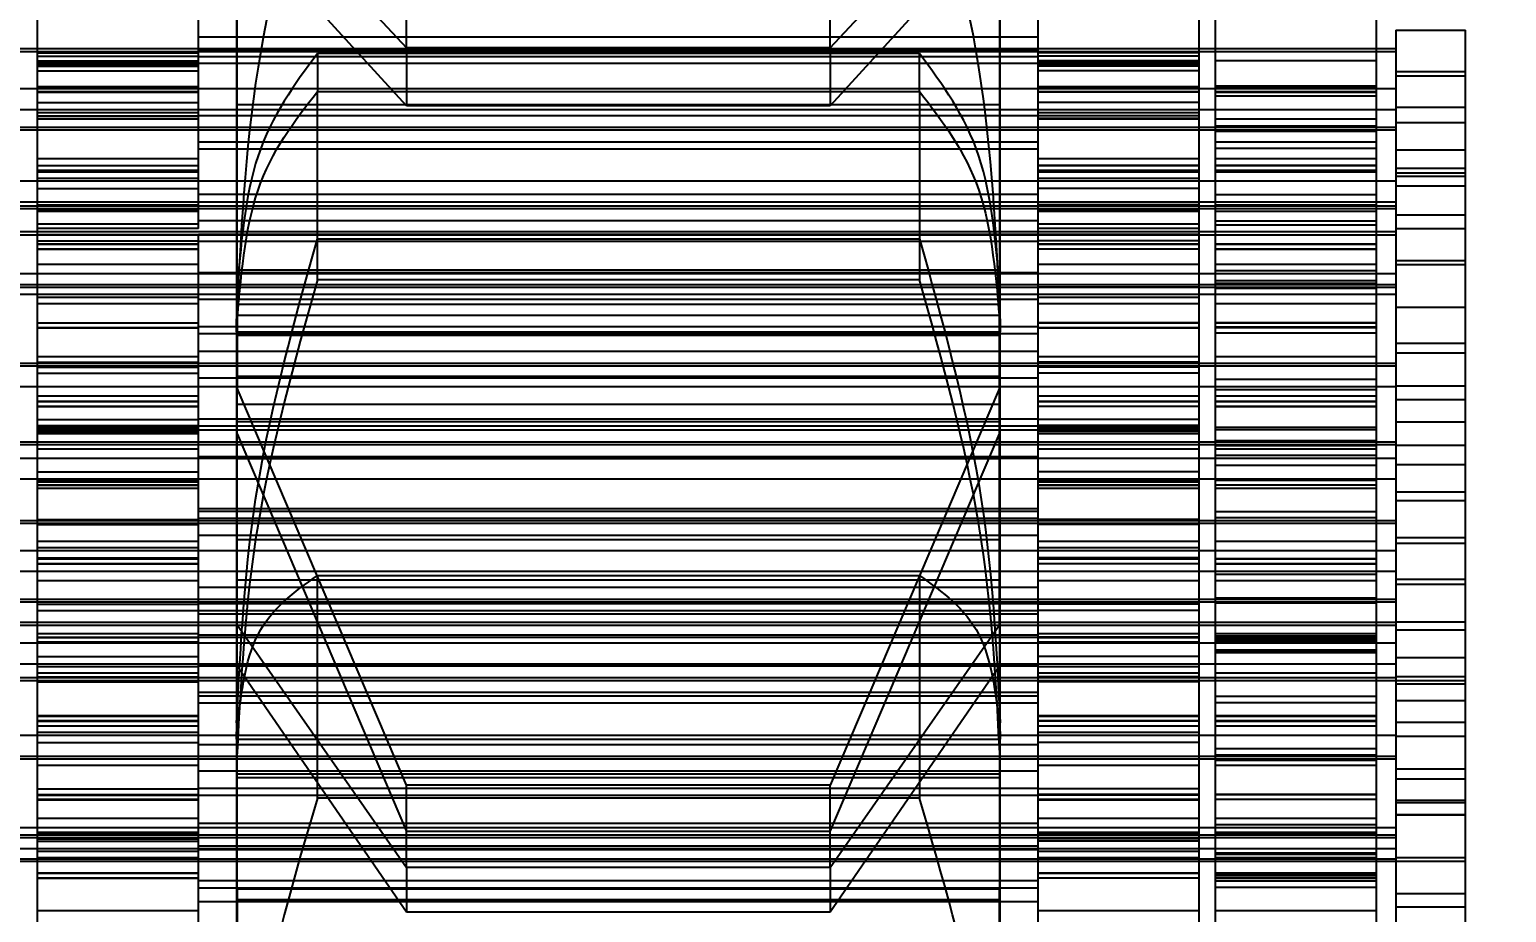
# Model space of a CAD drawing. Header units: metres. Extents: x 0 to 63075, y 0 to 44550.
# Drawn here: x 39115.19 to 39129.14, y 16368.1 to 16376.44 of the extents above; entities that cross this region are included whole.
import ezdxf

# ---------------------------------------------------------------- set-up
doc = ezdxf.new("R2010")
doc.units = ezdxf.units.M
doc.header["$LTSCALE"] = 75
doc.linetypes.add('HIDDEN2', pattern=[4.7625, 3.175, -1.5875])
doc.layers.add('SDM', color=7, linetype='Continuous')
doc.layers.add('ST1', color=7, linetype='HIDDEN2')
doc.styles.add('ROMANS', font='ROMANS.SHX')
doc.dimstyles.new('75___1-75', dxfattribs={"dimscale": 75, "dimtxt": 2.5, "dimasz": 2, "dimexe": 1.5, "dimexo": 1, "dimgap": 0.5, "dimtad": 1, "dimdec": 0, "dimzin": 12, "dimtxsty": 'ROMANS', "dimcen": 0, "dimclrd": 256, "dimclre": 256, "dimclrt": 3, "dimazin": 3, "dimtfac": 1, "dimtdec": 0, "dimtmove": 0, "dimatfit": 0, "dimfxl": 1, "dimlwd": -1, "dimlwe": -1, "dimarcsym": 0})

# ---------------------------------------------------------------- blocks, each defined once
blk = doc.blocks.new('*D36')
at = {"layer": 'Defpoints', "color": 0, "transparency": 16777216}
for p in [(35489.466, 16728.439), (39220.756, 16728.439), (39078.518, 16285.374)]:
    blk.add_point(p, dxfattribs=at)
at = {"layer": 'SDM', "transparency": 16777216}
for p, q in [((35489.466, 16878.439), (35489.466, 17585.582)), ((39145.756, 16728.439), (35376.966, 16728.439)), ((35489.466, 16285.374), (35489.466, 16728.439)), ((39003.518, 16285.374), (35376.966, 16285.374)), ((35489.466, 16135.374), (35489.466, 15985.374))]:
    blk.add_line(p, q, dxfattribs=at)
for points in [[(35464.466, 16878.439), (35514.466, 16878.439), (35489.466, 16728.439)], [(35464.466, 16135.374), (35514.466, 16135.374), (35489.466, 16285.374)]]:
    blk.add_solid(points, dxfattribs=at)
at = {"layer": 'SDM', "color": 3, "transparency": 16777216, "insert": (35358.216, 17307.01), "char_height": 187.5, "attachment_point": 5, "rotation": 90, "style": 'ROMANS'}
blk.add_mtext('443', dxfattribs=at)
blk = doc.blocks.new('A$C542b401d')
at = {"layer": 'ST1'}
for p, q in [((295.843, 1434.456), (295.843, 1443.959)), ((297.363, 1434.456), (297.363, 1443.959)), ((297.515, 1434.427), (297.515, 1439.397)), ((299.035, 1434.427), (299.035, 1439.397)), ((306.965, 1434.427), (306.965, 1439.397)), ((308.485, 1434.427), (308.485, 1439.397)), ((301, 1436.132), (299.4, 1437.843)), ((299.4, 1437.843), (299.4, 1434.033)), ((306.6, 1437.843), (305, 1436.132)), ((306.6, 1434.033), (306.6, 1437.843)), ((299.4, 1437.334), (301, 1435.585)), ((305, 1435.585), (306.6, 1437.334)), ((301, 1436.132), (301, 1437.125)), ((305, 1436.132), (305, 1437.125)), ((299.395, 1433.528), (299.395, 1436.447)), ((306.605, 1436.447), (306.605, 1433.495)), ((295, 1435.428), (295, 1436.3)), ((295.658, 1436.3), (295, 1436.3)), ((295.658, 1436.3), (295.658, 1435.428)), ((299.035, 1436.233), (306.965, 1436.233)), ((295.658, 1436.121), (310.157, 1436.121)), ((310.157, 1436.098), (295.658, 1436.098)), ((295.843, 1436.121), (297.363, 1436.121)), ((297.363, 1436.098), (295.843, 1436.098)), ((297.515, 1436.121), (299.035, 1436.121)), ((299.035, 1436.098), (297.515, 1436.098)), ((297.515, 1436.086), (299.035, 1436.086)), ((297.515, 1436.052), (299.035, 1436.052)), ((299.035, 1436.121), (306.965, 1436.121)), ((306.965, 1436.117), (299.035, 1436.117)), ((306.965, 1436.098), (299.035, 1436.098)), ((300.157, 1436.077), (305.843, 1436.077)), ((300.157, 1435.72), (300.157, 1436.077)), ((301, 1436.132), (305, 1436.132)), ((301, 1436.132), (301, 1435.585)), ((305, 1436.132), (305, 1435.585)), ((305.843, 1436.077), (305.843, 1435.72)), ((306.965, 1436.121), (308.485, 1436.121)), ((308.485, 1436.098), (306.965, 1436.098)), ((308.485, 1436.086), (306.965, 1436.086)), ((308.485, 1436.052), (306.965, 1436.052)), ((295.843, 1436.008), (297.363, 1436.008)), ((297.515, 1436.008), (299.035, 1436.008)), ((297.515, 1435.991), (299.035, 1435.991)), ((297.515, 1435.977), (299.035, 1435.977)), ((297.515, 1435.957), (299.035, 1435.957)), ((297.515, 1435.914), (299.035, 1435.914)), ((299.035, 1436.046), (306.965, 1436.046)), ((306.965, 1435.986), (299.035, 1435.986)), ((308.485, 1436.008), (306.965, 1436.008)), ((308.485, 1435.991), (306.965, 1435.991)), ((308.485, 1435.977), (306.965, 1435.977)), ((308.485, 1435.957), (306.965, 1435.957)), ((308.485, 1435.914), (306.965, 1435.914)), ((295.658, 1435.909), (295, 1435.909)), ((295, 1435.864), (295.658, 1435.864)), ((310.157, 1435.747), (295.658, 1435.747)), ((295.843, 1435.771), (297.363, 1435.771)), ((295.843, 1435.762), (297.363, 1435.762)), ((297.363, 1435.747), (295.843, 1435.747)), ((297.363, 1435.718), (295.843, 1435.718)), ((295.843, 1435.711), (297.363, 1435.711)), ((295.843, 1435.676), (297.363, 1435.676)), ((299.035, 1435.766), (297.515, 1435.766)), ((299.035, 1435.747), (297.515, 1435.747)), ((299.035, 1435.718), (297.515, 1435.718)), ((297.515, 1435.714), (299.035, 1435.714)), ((306.965, 1435.747), (299.035, 1435.747)), ((300.157, 1435.72), (300.157, 1433.942)), ((305.843, 1435.72), (300.157, 1435.72)), ((305.843, 1433.942), (305.843, 1435.72)), ((308.485, 1435.766), (306.965, 1435.766)), ((308.485, 1435.747), (306.965, 1435.747)), ((308.485, 1435.718), (306.965, 1435.718)), ((308.485, 1435.714), (306.965, 1435.714)), ((295, 1435.567), (295.658, 1435.567)), ((295.658, 1435.545), (310.157, 1435.545)), ((295.843, 1435.545), (297.363, 1435.545)), ((297.515, 1435.616), (299.035, 1435.616)), ((297.515, 1435.545), (299.035, 1435.545)), ((299.035, 1435.521), (297.515, 1435.521)), ((299.035, 1435.545), (306.965, 1435.545)), ((299.395, 1435.592), (306.605, 1435.592)), ((301, 1435.585), (305, 1435.585)), ((308.485, 1435.616), (306.965, 1435.616)), ((306.965, 1435.545), (308.485, 1435.545)), ((308.485, 1435.521), (306.965, 1435.521)), ((295, 1434.919), (295, 1435.428)), ((295.658, 1435.428), (295, 1435.428)), ((295.658, 1435.428), (295.658, 1434.919)), ((295.658, 1435.378), (310.157, 1435.378)), ((310.157, 1435.356), (295.658, 1435.356)), ((297.363, 1435.461), (295.843, 1435.461)), ((295.843, 1435.391), (297.363, 1435.391)), ((295.843, 1435.378), (297.363, 1435.378)), ((297.363, 1435.356), (295.843, 1435.356)), ((297.515, 1435.49), (299.035, 1435.49)), ((297.515, 1435.464), (299.035, 1435.464)), ((299.035, 1435.461), (297.515, 1435.461)), ((297.515, 1435.378), (299.035, 1435.378)), ((299.035, 1435.356), (297.515, 1435.356)), ((299.035, 1435.491), (306.965, 1435.491)), ((299.035, 1435.378), (306.965, 1435.378)), ((306.965, 1435.356), (299.035, 1435.356)), ((308.485, 1435.49), (306.965, 1435.49)), ((308.485, 1435.464), (306.965, 1435.464)), ((308.485, 1435.461), (306.965, 1435.461)), ((306.965, 1435.378), (308.485, 1435.378)), ((308.485, 1435.356), (306.965, 1435.356)), ((295.843, 1435.343), (297.363, 1435.343)), ((295.843, 1435.24), (297.363, 1435.24)), ((306.965, 1435.245), (299.035, 1435.245)), ((306.965, 1435.243), (299.035, 1435.243)), ((295.658, 1435.167), (295, 1435.167)), ((295.843, 1435.18), (297.363, 1435.18)), ((295.843, 1435.085), (297.363, 1435.085)), ((297.515, 1435.085), (299.035, 1435.085)), ((299.035, 1435.174), (306.965, 1435.174)), ((306.965, 1435.085), (308.485, 1435.085)), ((295, 1434.992), (295.658, 1434.992)), ((295.658, 1434.95), (295, 1434.95)), ((297.363, 1435.023), (295.843, 1435.023)), ((295.843, 1435.016), (297.363, 1435.016)), ((297.363, 1434.976), (295.843, 1434.976)), ((295.843, 1434.972), (297.363, 1434.972)), ((295.843, 1434.959), (297.363, 1434.959)), ((297.515, 1435.02), (299.035, 1435.02)), ((297.515, 1435.016), (299.035, 1435.016)), ((299.035, 1434.976), (297.515, 1434.976)), ((297.515, 1434.968), (299.035, 1434.968)), ((297.515, 1434.959), (299.035, 1434.959)), ((308.485, 1435.02), (306.965, 1435.02)), ((306.965, 1435.016), (308.485, 1435.016)), ((308.485, 1434.976), (306.965, 1434.976)), ((306.965, 1434.968), (308.485, 1434.968)), ((306.965, 1434.959), (308.485, 1434.959)), ((295, 1433.999), (295, 1434.919)), ((295.658, 1434.919), (295, 1434.919)), ((295, 1434.825), (295.658, 1434.825)), ((295.658, 1434.919), (295.658, 1433.999)), ((310.157, 1434.875), (295.658, 1434.875)), ((297.363, 1434.875), (295.843, 1434.875)), ((297.515, 1434.899), (299.035, 1434.899)), ((299.035, 1434.875), (297.515, 1434.875)), ((297.515, 1434.804), (299.035, 1434.804)), ((306.965, 1434.875), (299.035, 1434.875)), ((306.965, 1434.899), (308.485, 1434.899)), ((308.485, 1434.875), (306.965, 1434.875)), ((308.485, 1434.804), (306.965, 1434.804)), ((295.658, 1434.673), (310.157, 1434.673)), ((295.843, 1434.744), (297.363, 1434.744)), ((295.843, 1434.673), (297.363, 1434.673)), ((297.515, 1434.673), (299.035, 1434.673)), ((299.035, 1434.748), (306.965, 1434.748)), ((299.035, 1434.673), (306.965, 1434.673)), ((306.965, 1434.673), (308.485, 1434.673)), ((295.658, 1434.556), (295, 1434.556)), ((295.658, 1434.636), (310.157, 1434.636)), ((310.157, 1434.613), (295.658, 1434.613)), ((297.363, 1434.649), (295.843, 1434.649)), ((295.843, 1434.636), (297.363, 1434.636)), ((297.363, 1434.613), (295.843, 1434.613)), ((297.363, 1434.589), (295.843, 1434.589)), ((297.515, 1434.648), (299.035, 1434.648)), ((297.515, 1434.636), (299.035, 1434.636)), ((299.035, 1434.613), (297.515, 1434.613)), ((297.515, 1434.601), (299.035, 1434.601)), ((299.035, 1434.589), (297.515, 1434.589)), ((299.035, 1434.636), (306.965, 1434.636)), ((306.965, 1434.613), (299.035, 1434.613)), ((308.485, 1434.648), (306.965, 1434.648)), ((306.965, 1434.636), (308.485, 1434.636)), ((308.485, 1434.613), (306.965, 1434.613)), ((308.485, 1434.601), (306.965, 1434.601)), ((308.485, 1434.589), (306.965, 1434.589)), ((295.658, 1434.424), (295, 1434.424)), ((310.157, 1434.396), (295.658, 1434.396)), ((295.843, 1434.494), (297.363, 1434.494)), ((295.843, 1434.456), (297.363, 1434.456)), ((295.843, 1430.542), (295.843, 1434.456)), ((297.363, 1434.396), (295.843, 1434.396)), ((297.363, 1430.542), (297.363, 1434.456)), ((297.515, 1426.601), (297.515, 1434.466)), ((297.515, 1434.466), (299.035, 1434.466)), ((297.515, 1434.427), (299.035, 1434.427)), ((299.035, 1434.396), (297.515, 1434.396)), ((306.965, 1434.501), (299.035, 1434.501)), ((299.035, 1426.601), (299.035, 1434.466)), ((306.965, 1434.396), (299.035, 1434.396)), ((306.965, 1434.466), (308.485, 1434.466)), ((306.965, 1434.427), (308.485, 1434.427)), ((308.485, 1434.396), (306.965, 1434.396)), ((308.485, 1426.601), (308.485, 1434.427)), ((310.157, 1434.366), (295.658, 1434.366)), ((297.363, 1434.366), (295.843, 1434.366)), ((295.843, 1434.277), (297.363, 1434.277)), ((295.843, 1434.273), (297.363, 1434.273)), ((297.515, 1434.368), (299.035, 1434.368)), ((299.035, 1434.366), (297.515, 1434.366)), ((297.515, 1434.308), (299.035, 1434.308)), ((299.035, 1434.281), (297.515, 1434.281)), ((297.515, 1434.273), (299.035, 1434.273)), ((306.965, 1434.373), (299.035, 1434.373)), ((306.965, 1434.366), (299.035, 1434.366)), ((299.035, 1434.302), (306.965, 1434.302)), ((305.843, 1434.329), (300.157, 1434.329)), ((308.485, 1434.368), (306.965, 1434.368)), ((306.965, 1426.601), (306.965, 1434.366)), ((308.485, 1434.366), (306.965, 1434.366)), ((308.485, 1434.308), (306.965, 1434.308)), ((308.485, 1434.281), (306.965, 1434.281)), ((306.965, 1434.273), (308.485, 1434.273)), ((295, 1434.12), (295.658, 1434.12)), ((297.363, 1434.233), (295.843, 1434.233)), ((295.843, 1434.226), (297.363, 1434.226)), ((299.035, 1434.233), (297.515, 1434.233)), ((297.515, 1434.229), (299.035, 1434.229)), ((308.485, 1434.233), (306.965, 1434.233)), ((308.485, 1434.229), (306.965, 1434.229)), ((295, 1434.082), (295.658, 1434.082)), ((295, 1430.122), (295, 1433.999)), ((310.157, 1434.002), (295.658, 1434.002)), ((295.658, 1433.999), (295.658, 1430.122)), ((295.843, 1434.086), (297.363, 1434.086)), ((295.843, 1434.027), (297.363, 1434.027)), ((297.363, 1434.002), (295.843, 1434.002)), ((297.515, 1434.086), (299.035, 1434.086)), ((299.035, 1434.002), (297.515, 1434.002)), ((299.035, 1434.006), (306.965, 1434.006)), ((306.965, 1434.002), (299.035, 1434.002)), ((299.4, 1434.033), (306.6, 1434.033)), ((299.4, 1432.919), (299.4, 1434.033)), ((306.6, 1434.033), (306.6, 1432.919)), ((306.965, 1434.086), (308.485, 1434.086)), ((308.485, 1434.002), (306.965, 1434.002)), ((295.658, 1433.893), (310.157, 1433.893)), ((310.157, 1433.871), (295.658, 1433.871)), ((295.843, 1433.932), (297.363, 1433.932)), ((295.843, 1433.906), (297.363, 1433.906)), ((295.843, 1433.893), (297.363, 1433.893)), ((297.363, 1433.871), (295.843, 1433.871)), ((295.843, 1433.858), (297.363, 1433.858)), ((297.515, 1433.893), (299.035, 1433.893)), ((297.515, 1433.872), (299.035, 1433.872)), ((299.035, 1433.871), (297.515, 1433.871)), ((299.035, 1433.893), (306.965, 1433.893)), ((306.965, 1433.871), (299.035, 1433.871)), ((300.157, 1433.942), (305.843, 1433.942)), ((306.965, 1433.893), (308.485, 1433.893)), ((308.485, 1433.872), (306.965, 1433.872)), ((308.485, 1433.871), (306.965, 1433.871)), ((295.658, 1433.684), (295, 1433.684)), ((295.658, 1433.682), (295, 1433.682)), ((295.658, 1433.801), (310.157, 1433.801)), ((295.843, 1433.801), (297.363, 1433.801)), ((297.363, 1433.717), (295.843, 1433.717)), ((297.515, 1433.801), (299.035, 1433.801)), ((299.035, 1433.777), (297.515, 1433.777)), ((299.035, 1433.717), (297.515, 1433.717)), ((299.035, 1433.801), (306.965, 1433.801)), ((306.965, 1433.758), (299.035, 1433.758)), ((306.605, 1433.711), (299.395, 1433.711)), ((306.965, 1433.801), (308.485, 1433.801)), ((308.485, 1433.777), (306.965, 1433.777)), ((308.485, 1433.717), (306.965, 1433.717)), ((299.395, 1433.449), (299.395, 1433.572)), ((299.395, 1433.572), (299.395, 1433.449)), ((299.4, 1433.604), (306.6, 1433.604)), ((306.605, 1433.572), (306.605, 1433.449)), ((306.605, 1433.449), (306.605, 1433.572)), ((297.363, 1433.538), (295.843, 1433.538)), ((295.843, 1433.531), (297.363, 1433.531)), ((295.843, 1433.495), (297.363, 1433.495)), ((297.363, 1433.491), (295.843, 1433.491)), ((295.843, 1433.487), (297.363, 1433.487)), ((295.843, 1433.436), (297.363, 1433.436)), ((297.515, 1433.535), (299.035, 1433.535)), ((297.515, 1433.531), (299.035, 1433.531)), ((299.035, 1433.491), (297.515, 1433.491)), ((297.515, 1433.483), (299.035, 1433.483)), ((306.965, 1433.501), (299.035, 1433.501)), ((299.035, 1433.43), (306.965, 1433.43)), ((299.395, 1429.391), (299.395, 1433.495)), ((306.605, 1433.449), (299.395, 1433.449)), ((306.605, 1433.417), (299.395, 1433.417)), ((306.605, 1433.495), (306.605, 1429.391)), ((308.485, 1433.535), (306.965, 1433.535)), ((306.965, 1433.531), (308.485, 1433.531)), ((308.485, 1433.491), (306.965, 1433.491)), ((306.965, 1433.483), (308.485, 1433.483)), ((295, 1433.34), (295.658, 1433.34)), ((299.035, 1433.263), (306.965, 1433.263)), ((295, 1433.247), (295.658, 1433.247)), ((295.658, 1433.151), (310.157, 1433.151)), ((310.157, 1433.13), (295.658, 1433.13)), ((310.157, 1433.128), (295.658, 1433.128)), ((295.843, 1433.214), (297.363, 1433.214)), ((295.843, 1433.151), (297.363, 1433.151)), ((297.363, 1433.13), (295.843, 1433.13)), ((297.363, 1433.128), (295.843, 1433.128)), ((297.515, 1433.214), (299.035, 1433.214)), ((297.515, 1433.163), (299.035, 1433.163)), ((297.515, 1433.155), (299.035, 1433.155)), ((297.515, 1433.151), (299.035, 1433.151)), ((299.035, 1433.13), (297.515, 1433.13)), ((299.035, 1433.128), (297.515, 1433.128)), ((299.035, 1433.151), (306.965, 1433.151)), ((306.965, 1433.13), (299.035, 1433.13)), ((306.965, 1433.128), (299.035, 1433.128)), ((306.965, 1433.214), (308.485, 1433.214)), ((308.485, 1433.163), (306.965, 1433.163)), ((306.965, 1433.155), (308.485, 1433.155)), ((306.965, 1433.151), (308.485, 1433.151)), ((308.485, 1433.13), (306.965, 1433.13)), ((308.485, 1433.128), (306.965, 1433.128)), ((295.843, 1433), (297.363, 1433)), ((297.515, 1433.116), (299.035, 1433.116)), ((297.515, 1433.059), (299.035, 1433.059)), ((306.965, 1433.016), (299.035, 1433.016)), ((299.395, 1433.027), (306.605, 1433.027)), ((308.485, 1433.116), (306.965, 1433.116)), ((308.485, 1433.059), (306.965, 1433.059)), ((295.658, 1432.939), (295, 1432.939)), ((295.658, 1432.929), (310.157, 1432.929)), ((295.843, 1432.929), (297.363, 1432.929)), ((297.363, 1432.904), (295.843, 1432.904)), ((297.363, 1432.845), (295.843, 1432.845)), ((297.515, 1432.929), (299.035, 1432.929)), ((299.035, 1432.845), (297.515, 1432.845)), ((299.035, 1432.929), (306.965, 1432.929)), ((299.4, 1432.919), (301, 1429.169)), ((299.4, 1430.682), (299.4, 1432.919)), ((305, 1429.169), (306.6, 1432.919)), ((306.6, 1430.682), (306.6, 1432.919)), ((306.965, 1432.929), (308.485, 1432.929)), ((308.485, 1432.845), (306.965, 1432.845)), ((295.658, 1432.812), (295, 1432.812)), ((295.843, 1432.792), (297.363, 1432.792)), ((295.843, 1432.788), (297.363, 1432.788)), ((297.363, 1432.748), (295.843, 1432.748)), ((295.843, 1432.741), (297.363, 1432.741)), ((299.035, 1432.796), (297.515, 1432.796)), ((297.515, 1432.788), (299.035, 1432.788)), ((299.035, 1432.748), (297.515, 1432.748)), ((297.515, 1432.744), (299.035, 1432.744)), ((299.395, 1432.762), (306.605, 1432.762)), ((308.485, 1432.796), (306.965, 1432.796)), ((306.965, 1432.788), (308.485, 1432.788)), ((308.485, 1432.748), (306.965, 1432.748)), ((308.485, 1432.744), (306.965, 1432.744)), ((295, 1432.597), (295.658, 1432.597)), ((297.515, 1432.623), (299.035, 1432.623)), ((306.965, 1432.629), (299.035, 1432.629)), ((306.6, 1432.602), (299.4, 1432.602)), ((308.485, 1432.623), (306.965, 1432.623)), ((297.363, 1432.548), (295.843, 1432.548)), ((297.363, 1432.526), (295.843, 1432.526)), ((297.515, 1432.564), (299.035, 1432.564)), ((299.035, 1432.548), (297.515, 1432.548)), ((297.515, 1432.529), (299.035, 1432.529)), ((299.035, 1432.526), (297.515, 1432.526)), ((297.515, 1432.509), (299.035, 1432.509)), ((297.515, 1432.507), (299.035, 1432.507)), ((297.515, 1432.487), (299.035, 1432.487)), ((299.035, 1432.558), (306.965, 1432.558)), ((299.035, 1432.521), (306.965, 1432.521)), ((301, 1428.73), (299.4, 1432.486)), ((306.6, 1432.486), (305, 1428.73)), ((308.485, 1432.564), (306.965, 1432.564)), ((308.485, 1432.548), (306.965, 1432.548)), ((308.485, 1432.529), (306.965, 1432.529)), ((308.485, 1432.526), (306.965, 1432.526)), ((306.965, 1432.509), (308.485, 1432.509)), ((308.485, 1432.507), (306.965, 1432.507)), ((306.965, 1432.487), (308.485, 1432.487)), ((295, 1432.375), (295.658, 1432.375)), ((295.658, 1432.408), (310.157, 1432.408)), ((310.157, 1432.386), (295.658, 1432.386)), ((295.843, 1432.421), (297.363, 1432.421)), ((295.843, 1432.408), (297.363, 1432.408)), ((297.363, 1432.386), (295.843, 1432.386)), ((295.843, 1432.373), (297.363, 1432.373)), ((295.843, 1432.342), (297.363, 1432.342)), ((297.515, 1432.408), (299.035, 1432.408)), ((299.035, 1432.386), (297.515, 1432.386)), ((297.515, 1432.342), (299.035, 1432.342)), ((299.035, 1432.408), (306.965, 1432.408)), ((306.965, 1432.386), (299.035, 1432.386)), ((306.965, 1432.408), (308.485, 1432.408)), ((308.485, 1432.386), (306.965, 1432.386)), ((306.965, 1432.342), (308.485, 1432.342)), ((295.658, 1432.197), (295, 1432.197)), ((310.157, 1432.258), (295.658, 1432.258)), ((295.843, 1432.283), (297.363, 1432.283)), ((297.363, 1432.258), (295.843, 1432.258)), ((295.843, 1432.187), (297.363, 1432.187)), ((299.035, 1432.258), (297.515, 1432.258)), ((306.965, 1432.273), (299.035, 1432.273)), ((306.965, 1432.258), (299.035, 1432.258)), ((306.6, 1432.254), (299.4, 1432.254)), ((308.485, 1432.258), (306.965, 1432.258)), ((295.658, 1432.057), (310.157, 1432.057)), ((295.843, 1432.057), (297.363, 1432.057)), ((297.363, 1432.053), (295.843, 1432.053)), ((295.843, 1432.046), (297.363, 1432.046)), ((297.515, 1432.128), (299.035, 1432.128)), ((297.515, 1432.057), (299.035, 1432.057)), ((297.515, 1432.05), (299.035, 1432.05)), ((297.515, 1432.046), (299.035, 1432.046)), ((299.035, 1432.032), (297.515, 1432.032)), ((299.035, 1432.057), (306.965, 1432.057)), ((308.485, 1432.128), (306.965, 1432.128)), ((306.965, 1432.057), (308.485, 1432.057)), ((308.485, 1432.05), (306.965, 1432.05)), ((306.965, 1432.046), (308.485, 1432.046)), ((308.485, 1432.032), (306.965, 1432.032)), ((295.658, 1431.94), (295, 1431.94)), ((297.363, 1432.006), (295.843, 1432.006)), ((295.843, 1432.002), (297.363, 1432.002)), ((297.363, 1431.973), (295.843, 1431.973)), ((299.035, 1432.006), (297.515, 1432.006)), ((297.515, 1431.998), (299.035, 1431.998)), ((299.035, 1431.973), (297.515, 1431.973)), ((308.485, 1432.006), (306.965, 1432.006)), ((306.965, 1431.998), (308.485, 1431.998)), ((308.485, 1431.973), (306.965, 1431.973)), ((295, 1431.855), (295.658, 1431.855)), ((295.843, 1431.751), (297.363, 1431.751)), ((299.035, 1431.778), (306.965, 1431.778)), ((306.965, 1431.757), (299.035, 1431.757)), ((295.658, 1431.666), (310.157, 1431.666)), ((310.157, 1431.643), (295.658, 1431.643)), ((295.843, 1431.692), (297.363, 1431.692)), ((295.843, 1431.666), (297.363, 1431.666)), ((297.363, 1431.643), (295.843, 1431.643)), ((297.515, 1431.678), (299.035, 1431.678)), ((297.515, 1431.666), (299.035, 1431.666)), ((299.035, 1431.643), (297.515, 1431.643)), ((297.515, 1431.631), (299.035, 1431.631)), ((299.035, 1431.686), (306.965, 1431.686)), ((299.035, 1431.666), (306.965, 1431.666)), ((306.965, 1431.643), (299.035, 1431.643)), ((308.485, 1431.678), (306.965, 1431.678)), ((306.965, 1431.666), (308.485, 1431.666)), ((308.485, 1431.643), (306.965, 1431.643)), ((308.485, 1431.631), (306.965, 1431.631)), ((295, 1431.503), (295.658, 1431.503)), ((295.658, 1431.454), (295, 1431.454)), ((295.843, 1431.47), (297.363, 1431.47)), ((297.515, 1431.47), (299.035, 1431.47)), ((306.965, 1431.531), (299.035, 1431.531)), ((299.4, 1431.485), (306.6, 1431.485)), ((306.965, 1431.47), (308.485, 1431.47)), ((310.157, 1431.386), (295.658, 1431.386)), ((297.363, 1431.386), (295.843, 1431.386)), ((297.515, 1431.41), (299.035, 1431.41)), ((299.035, 1431.386), (297.515, 1431.386)), ((297.515, 1431.315), (299.035, 1431.315)), ((299.035, 1431.311), (297.515, 1431.311)), ((306.965, 1431.386), (299.035, 1431.386)), ((306.965, 1431.41), (308.485, 1431.41)), ((308.485, 1431.386), (306.965, 1431.386)), ((308.485, 1431.315), (306.965, 1431.315)), ((308.485, 1431.311), (306.965, 1431.311)), ((295.658, 1431.185), (310.157, 1431.185)), ((295.843, 1431.307), (297.363, 1431.307)), ((295.843, 1431.303), (297.363, 1431.303)), ((297.363, 1431.263), (295.843, 1431.263)), ((295.843, 1431.256), (297.363, 1431.256)), ((295.843, 1431.255), (297.363, 1431.255)), ((295.843, 1431.185), (297.363, 1431.185)), ((297.515, 1431.303), (299.035, 1431.303)), ((299.035, 1431.263), (297.515, 1431.263)), ((297.515, 1431.259), (299.035, 1431.259)), ((297.515, 1431.185), (299.035, 1431.185)), ((299.035, 1431.185), (306.965, 1431.185)), ((306.965, 1431.303), (308.485, 1431.303)), ((308.485, 1431.263), (306.965, 1431.263)), ((308.485, 1431.259), (306.965, 1431.259)), ((306.965, 1431.185), (308.485, 1431.185)), ((295, 1431.112), (295.658, 1431.112)), ((295.658, 1431.068), (295, 1431.068)), ((297.363, 1431.16), (295.843, 1431.16)), ((297.363, 1431.101), (295.843, 1431.101)), ((299.035, 1431.101), (297.515, 1431.101)), ((299.035, 1431.036), (306.965, 1431.036)), ((299.4, 1431.105), (306.6, 1431.105)), ((300.157, 1431.148), (300.157, 1429.047)), ((305.843, 1431.148), (300.157, 1431.148)), ((305.843, 1429.047), (305.843, 1431.148)), ((308.485, 1431.101), (306.965, 1431.101)), ((295.658, 1430.923), (310.157, 1430.923)), ((310.157, 1430.901), (295.658, 1430.901)), ((295.843, 1430.936), (297.363, 1430.936)), ((295.843, 1430.923), (297.363, 1430.923)), ((297.363, 1430.901), (295.843, 1430.901)), ((297.515, 1430.923), (299.035, 1430.923)), ((299.035, 1430.901), (297.515, 1430.901)), ((299.035, 1430.923), (306.965, 1430.923)), ((306.965, 1430.901), (299.035, 1430.901)), ((306.965, 1430.923), (308.485, 1430.923)), ((308.485, 1430.901), (306.965, 1430.901)), ((295.843, 1430.888), (297.363, 1430.888)), ((297.515, 1430.879), (299.035, 1430.879)), ((297.515, 1430.819), (299.035, 1430.819)), ((306.965, 1430.885), (299.035, 1430.885)), ((299.035, 1430.814), (306.965, 1430.814)), ((306.965, 1430.788), (299.035, 1430.788)), ((308.485, 1430.879), (306.965, 1430.879)), ((308.485, 1430.819), (306.965, 1430.819)), ((295.658, 1430.712), (295, 1430.712)), ((295, 1430.631), (295.658, 1430.631)), ((295.658, 1430.706), (310.157, 1430.706)), ((295.658, 1430.676), (310.157, 1430.676)), ((295.843, 1430.706), (297.363, 1430.706)), ((295.843, 1430.676), (297.363, 1430.676)), ((297.515, 1430.706), (299.035, 1430.706)), ((297.515, 1430.676), (299.035, 1430.676)), ((299.035, 1430.706), (306.965, 1430.706)), ((299.035, 1430.676), (306.965, 1430.676)), ((301, 1428.392), (299.4, 1430.682)), ((299.4, 1430.682), (299.4, 1428.186)), ((306.6, 1430.682), (305, 1428.392)), ((306.6, 1428.186), (306.6, 1430.682)), ((306.965, 1430.706), (308.485, 1430.706)), ((306.965, 1430.676), (308.485, 1430.676)), ((310.157, 1430.514), (295.658, 1430.514)), ((295.843, 1430.598), (297.363, 1430.598)), ((295.843, 1430.577), (297.363, 1430.577)), ((297.363, 1430.568), (295.843, 1430.568)), ((295.843, 1430.561), (297.363, 1430.561)), ((295.843, 1430.542), (297.363, 1430.542)), ((295.843, 1426.601), (295.843, 1430.542)), ((295.843, 1430.538), (297.363, 1430.538)), ((297.363, 1430.521), (295.843, 1430.521)), ((295.843, 1430.517), (297.363, 1430.517)), ((297.363, 1430.514), (295.843, 1430.514)), ((297.363, 1426.601), (297.363, 1430.542)), ((297.515, 1430.598), (299.035, 1430.598)), ((297.515, 1430.565), (299.035, 1430.565)), ((297.515, 1430.561), (299.035, 1430.561)), ((299.035, 1430.521), (297.515, 1430.521)), ((299.035, 1430.514), (297.515, 1430.514)), ((297.515, 1430.513), (299.035, 1430.513)), ((306.965, 1430.588), (299.035, 1430.588)), ((306.965, 1430.566), (299.035, 1430.566)), ((306.965, 1430.514), (299.035, 1430.514)), ((306.965, 1430.598), (308.485, 1430.598)), ((308.485, 1430.565), (306.965, 1430.565)), ((306.965, 1430.561), (308.485, 1430.561)), ((308.485, 1430.521), (306.965, 1430.521)), ((308.485, 1430.514), (306.965, 1430.514)), ((306.965, 1430.513), (308.485, 1430.513)), ((295, 1430.37), (295.658, 1430.37)), ((295.843, 1430.443), (297.363, 1430.443)), ((295.843, 1430.437), (297.363, 1430.437)), ((295.843, 1430.419), (297.363, 1430.419)), ((297.515, 1430.383), (299.035, 1430.383)), ((308.485, 1430.383), (306.965, 1430.383)), ((295.658, 1430.195), (295, 1430.195)), ((295.658, 1430.312), (310.157, 1430.312)), ((295.843, 1430.312), (297.363, 1430.312)), ((297.363, 1430.228), (295.843, 1430.228)), ((297.515, 1430.312), (299.035, 1430.312)), ((299.035, 1430.288), (297.515, 1430.288)), ((299.035, 1430.228), (297.515, 1430.228)), ((299.035, 1430.312), (306.965, 1430.312)), ((299.035, 1430.293), (306.965, 1430.293)), ((299.4, 1430.292), (301, 1427.968)), ((305, 1427.968), (306.6, 1430.292)), ((306.965, 1430.312), (308.485, 1430.312)), ((308.485, 1430.288), (306.965, 1430.288)), ((308.485, 1430.228), (306.965, 1430.228)), ((295, 1430.153), (295.658, 1430.153)), ((295, 1429.323), (295, 1430.122)), ((295, 1430.122), (295.658, 1430.122)), ((295.658, 1430.181), (310.157, 1430.181)), ((310.157, 1430.158), (295.658, 1430.158)), ((295.658, 1430.122), (295.658, 1429.323)), ((295.843, 1430.181), (297.363, 1430.181)), ((297.363, 1430.158), (295.843, 1430.158)), ((297.515, 1430.193), (299.035, 1430.193)), ((297.515, 1430.181), (299.035, 1430.181)), ((299.035, 1430.158), (297.515, 1430.158)), ((297.515, 1430.146), (299.035, 1430.146)), ((299.035, 1430.181), (306.965, 1430.181)), ((306.965, 1430.158), (299.035, 1430.158)), ((308.485, 1430.193), (306.965, 1430.193)), ((306.965, 1430.181), (308.485, 1430.181)), ((308.485, 1430.158), (306.965, 1430.158)), ((308.485, 1430.146), (306.965, 1430.146)), ((295.658, 1429.969), (295, 1429.969)), ((295.843, 1430.007), (297.363, 1430.007)), ((295.843, 1429.947), (297.363, 1429.947)), ((306.965, 1430.046), (299.035, 1430.046)), ((306.965, 1430.013), (299.035, 1430.013)), ((299.035, 1429.942), (306.965, 1429.942)), ((295.843, 1429.822), (297.363, 1429.822)), ((295.843, 1429.818), (297.363, 1429.818)), ((297.363, 1429.778), (295.843, 1429.778)), ((299.035, 1429.826), (297.515, 1429.826)), ((297.515, 1429.818), (299.035, 1429.818)), ((299.035, 1429.778), (297.515, 1429.778)), ((308.485, 1429.826), (306.965, 1429.826)), ((306.965, 1429.818), (308.485, 1429.818)), ((308.485, 1429.778), (306.965, 1429.778)), ((295, 1429.759), (295.658, 1429.759)), ((310.157, 1429.642), (295.658, 1429.642)), ((295.843, 1429.771), (297.363, 1429.771)), ((295.843, 1429.726), (297.363, 1429.726)), ((297.363, 1429.642), (295.843, 1429.642)), ((297.515, 1429.774), (299.035, 1429.774)), ((297.515, 1429.726), (299.035, 1429.726)), ((297.515, 1429.666), (299.035, 1429.666)), ((299.035, 1429.642), (297.515, 1429.642)), ((306.965, 1429.642), (299.035, 1429.642)), ((299.395, 1429.662), (299.395, 1429.603)), ((299.395, 1429.603), (299.395, 1429.662)), ((306.605, 1429.641), (299.395, 1429.641)), ((306.605, 1429.603), (306.605, 1429.662)), ((306.605, 1429.662), (306.605, 1429.603)), ((308.485, 1429.774), (306.965, 1429.774)), ((306.965, 1429.726), (308.485, 1429.726)), ((306.965, 1429.666), (308.485, 1429.666)), ((308.485, 1429.642), (306.965, 1429.642)), ((295, 1429.627), (295.658, 1429.627)), ((295.843, 1429.511), (297.363, 1429.511)), ((297.515, 1429.571), (299.035, 1429.571)), ((299.035, 1429.551), (306.965, 1429.551)), ((306.605, 1429.603), (299.395, 1429.603)), ((308.485, 1429.571), (306.965, 1429.571)), ((295.658, 1429.44), (310.157, 1429.44)), ((295.658, 1429.438), (310.157, 1429.438)), ((310.157, 1429.416), (295.658, 1429.416)), ((295.843, 1429.451), (297.363, 1429.451)), ((295.843, 1429.44), (297.363, 1429.44)), ((295.843, 1429.438), (297.363, 1429.438)), ((297.363, 1429.416), (295.843, 1429.416)), ((297.363, 1429.416), (295.843, 1429.416)), ((295.843, 1429.403), (297.363, 1429.403)), ((297.515, 1429.44), (299.035, 1429.44)), ((297.515, 1429.438), (299.035, 1429.438)), ((299.035, 1429.416), (297.515, 1429.416)), ((299.035, 1429.44), (306.965, 1429.44)), ((299.035, 1429.438), (306.965, 1429.438)), ((306.965, 1429.416), (299.035, 1429.416)), ((299.395, 1429.277), (299.395, 1429.391)), ((306.605, 1429.391), (306.605, 1429.277)), ((306.965, 1429.44), (308.485, 1429.44)), ((306.965, 1429.438), (308.485, 1429.438)), ((308.485, 1429.416), (306.965, 1429.416)), ((295, 1429.005), (295, 1429.323)), ((295.658, 1429.323), (295, 1429.323)), ((295.658, 1429.227), (295, 1429.227)), ((295.658, 1429.323), (295.658, 1429.005)), ((297.363, 1429.356), (295.843, 1429.356)), ((299.035, 1429.356), (297.515, 1429.356)), ((306.965, 1429.303), (299.035, 1429.303)), ((306.605, 1429.277), (299.395, 1429.277)), ((299.395, 1424.71), (299.395, 1429.277)), ((299.395, 1429.237), (306.605, 1429.237)), ((306.605, 1429.277), (306.605, 1424.703)), ((308.485, 1429.356), (306.965, 1429.356)), ((297.363, 1429.083), (295.843, 1429.083)), ((297.515, 1429.135), (299.035, 1429.135)), ((297.515, 1429.08), (299.035, 1429.08)), ((306.965, 1429.141), (299.035, 1429.141)), ((301, 1428.392), (301, 1429.169)), ((301, 1429.169), (305, 1429.169)), ((305, 1428.392), (305, 1429.169)), ((308.485, 1429.135), (306.965, 1429.135)), ((308.485, 1429.08), (306.965, 1429.08)), ((295.658, 1429.026), (295, 1429.026)), ((295, 1427.326), (295, 1429.005)), ((295.658, 1429.005), (295, 1429.005)), ((295.658, 1429.005), (295.658, 1427.326)), ((295.843, 1429.076), (297.363, 1429.076)), ((297.363, 1429.036), (295.843, 1429.036)), ((295.843, 1429.032), (297.363, 1429.032)), ((297.515, 1429.076), (299.035, 1429.076)), ((297.515, 1429.075), (299.035, 1429.075)), ((299.035, 1429.036), (297.515, 1429.036)), ((297.515, 1429.028), (299.035, 1429.028)), ((299.035, 1429.07), (306.965, 1429.07)), ((300.157, 1429.047), (305.843, 1429.047)), ((306.965, 1429.076), (308.485, 1429.076)), ((308.485, 1429.075), (306.965, 1429.075)), ((308.485, 1429.036), (306.965, 1429.036)), ((306.965, 1429.028), (308.485, 1429.028)), ((295, 1428.887), (295.658, 1428.887)), ((295, 1428.885), (295.658, 1428.885)), ((295.843, 1428.854), (297.363, 1428.854)), ((297.515, 1428.854), (299.035, 1428.854)), ((299.035, 1428.808), (306.965, 1428.808)), ((306.965, 1428.854), (308.485, 1428.854)), ((310.157, 1428.77), (295.658, 1428.77)), ((295.658, 1428.696), (310.157, 1428.696)), ((310.157, 1428.673), (295.658, 1428.673)), ((295.843, 1428.794), (297.363, 1428.794)), ((297.363, 1428.77), (295.843, 1428.77)), ((297.363, 1428.726), (295.843, 1428.726)), ((297.363, 1428.714), (295.843, 1428.714)), ((295.843, 1428.699), (297.363, 1428.699)), ((295.843, 1428.696), (297.363, 1428.696)), ((297.363, 1428.673), (295.843, 1428.673)), ((299.035, 1428.77), (297.515, 1428.77)), ((299.035, 1428.726), (297.515, 1428.726)), ((299.035, 1428.714), (297.515, 1428.714)), ((297.515, 1428.708), (299.035, 1428.708)), ((297.515, 1428.696), (299.035, 1428.696)), ((299.035, 1428.673), (297.515, 1428.673)), ((297.515, 1428.661), (299.035, 1428.661)), ((306.965, 1428.77), (299.035, 1428.77)), ((299.035, 1428.696), (306.965, 1428.696)), ((306.965, 1428.673), (299.035, 1428.673)), ((301, 1428.73), (305, 1428.73)), ((308.485, 1428.77), (306.965, 1428.77)), ((308.485, 1428.726), (306.965, 1428.726)), ((308.485, 1428.714), (306.965, 1428.714)), ((308.485, 1428.708), (306.965, 1428.708)), ((306.965, 1428.696), (308.485, 1428.696)), ((308.485, 1428.673), (306.965, 1428.673)), ((308.485, 1428.661), (306.965, 1428.661)), ((295.658, 1428.568), (310.157, 1428.568)), ((295.843, 1428.568), (297.363, 1428.568)), ((295.843, 1428.526), (297.363, 1428.526)), ((297.515, 1428.639), (299.035, 1428.639)), ((297.515, 1428.568), (299.035, 1428.568)), ((299.035, 1428.544), (297.515, 1428.544)), ((299.035, 1428.591), (306.965, 1428.591)), ((299.035, 1428.568), (306.965, 1428.568)), ((306.965, 1428.561), (299.035, 1428.561)), ((299.035, 1428.561), (306.965, 1428.561)), ((308.485, 1428.639), (306.965, 1428.639)), ((306.965, 1428.568), (308.485, 1428.568)), ((308.485, 1428.544), (306.965, 1428.544)), ((295.658, 1428.484), (295, 1428.484)), ((295.658, 1428.451), (295, 1428.451)), ((310.157, 1428.473), (295.658, 1428.473)), ((310.157, 1428.451), (295.658, 1428.451)), ((295.843, 1428.513), (297.363, 1428.513)), ((297.363, 1428.484), (295.843, 1428.484)), ((297.363, 1428.473), (295.843, 1428.473)), ((297.363, 1428.451), (295.843, 1428.451)), ((299.035, 1428.484), (297.515, 1428.484)), ((299.035, 1428.473), (297.515, 1428.473)), ((299.035, 1428.451), (297.515, 1428.451)), ((306.965, 1428.473), (299.035, 1428.473)), ((306.965, 1428.451), (299.035, 1428.451)), ((301, 1428.392), (305, 1428.392)), ((301, 1428.392), (301, 1427.968)), ((305, 1428.392), (305, 1427.968)), ((308.485, 1428.484), (306.965, 1428.484)), ((308.485, 1428.473), (306.965, 1428.473)), ((308.485, 1428.451), (306.965, 1428.451)), ((295.843, 1428.337), (297.363, 1428.337)), ((295.843, 1428.333), (297.363, 1428.333)), ((295.843, 1428.326), (297.363, 1428.326)), ((295.843, 1428.312), (297.363, 1428.312)), ((297.363, 1428.293), (295.843, 1428.293)), ((295.843, 1428.286), (297.363, 1428.286)), ((295.843, 1428.263), (297.363, 1428.263)), ((299.035, 1428.341), (297.515, 1428.341)), ((297.515, 1428.333), (299.035, 1428.333)), ((299.035, 1428.293), (297.515, 1428.293)), ((297.515, 1428.289), (299.035, 1428.289)), ((306.965, 1428.268), (299.035, 1428.268)), ((308.485, 1428.341), (306.965, 1428.341)), ((306.965, 1428.333), (308.485, 1428.333)), ((308.485, 1428.293), (306.965, 1428.293)), ((308.485, 1428.289), (306.965, 1428.289)), ((295, 1428.142), (295.658, 1428.142)), ((295.843, 1428.203), (297.363, 1428.203)), ((299.035, 1428.197), (306.965, 1428.197)), ((299.4, 1428.186), (306.6, 1428.186)), ((299.4, 1427.033), (299.4, 1428.186)), ((306.6, 1428.186), (306.6, 1427.033)), ((295, 1428.015), (295.658, 1428.015)), ((295.843, 1427.982), (297.363, 1427.982)), ((297.515, 1427.982), (299.035, 1427.982)), ((299.035, 1428.066), (306.965, 1428.066)), ((306.6, 1428.09), (299.4, 1428.09)), ((301, 1427.968), (305, 1427.968)), ((306.965, 1427.982), (308.485, 1427.982))]:
    blk.add_line(p, q, dxfattribs=at)
for points, knots in [([(299.395, 1433.572), (299.433, 1434.364), (299.508, 1435.949), (299.94, 1437.531), (300.157, 1438.323)], [0, 0, 0, 0, 0.499427, 1, 1, 1, 1]), ([(305.843, 1438.323), (306.059, 1437.531), (306.492, 1435.95), (306.567, 1434.364), (306.605, 1433.572)], [0, 0, 0, 0, 0.500372, 1, 1, 1, 1]), ([(299.395, 1433.79), (299.433, 1434.26), (299.508, 1435.201), (299.94, 1435.784), (300.157, 1436.077)], [0, 0, 0, 0, 0.499124, 1, 1, 1, 1]), ([(305.843, 1436.077), (306.059, 1435.785), (306.492, 1435.201), (306.567, 1434.26), (306.605, 1433.79)], [0, 0, 0, 0, 0.5001515, 1, 1, 1, 1]), ([(300.157, 1435.72), (299.941, 1435.439), (299.508, 1434.877), (299.433, 1433.956), (299.395, 1433.495)], [0, 0, 0, 0, 0.5002609, 1, 1, 1, 1]), ([(306.605, 1433.495), (306.567, 1433.955), (306.492, 1434.877), (306.06, 1435.439), (305.843, 1435.72)], [0, 0, 0, 0, 0.499419, 1, 1, 1, 1]), ([(300.157, 1434.329), (299.941, 1433.551), (299.508, 1431.997), (299.433, 1430.503), (299.395, 1429.757)], [0, 0, 0, 0, 0.500534, 1, 1, 1, 1]), ([(306.605, 1429.757), (306.567, 1430.503), (306.492, 1431.997), (306.059, 1433.551), (305.843, 1434.329)], [0, 0, 0, 0, 0.499459, 1, 1, 1, 1]), ([(299.395, 1429.391), (299.433, 1430.132), (299.508, 1431.616), (299.94, 1433.166), (300.157, 1433.942)], [0, 0, 0, 0, 0.499098, 1, 1, 1, 1]), ([(305.843, 1433.942), (306.059, 1433.167), (306.492, 1431.617), (306.567, 1430.133), (306.605, 1429.391)], [0, 0, 0, 0, 0.500133, 1, 1, 1, 1]), ([(300.157, 1431.148), (299.941, 1430.994), (299.508, 1430.686), (299.433, 1430.003), (299.395, 1429.662)], [0, 0, 0, 0, 0.500529, 1, 1, 1, 1]), ([(306.605, 1429.662), (306.567, 1430.003), (306.492, 1430.686), (306.059, 1430.994), (305.843, 1431.148)], [0, 0, 0, 0, 0.499464, 1, 1, 1, 1]), ([(299.395, 1424.813), (299.433, 1425.486), (299.508, 1426.834), (299.941, 1428.309), (300.157, 1429.047)], [0, 0, 0, 0, 0.49948, 1, 1, 1, 1]), ([(305.843, 1429.047), (306.059, 1428.309), (306.492, 1426.834), (306.567, 1425.486), (306.605, 1424.813)], [0, 0, 0, 0, 0.500513, 1, 1, 1, 1])]:
    blk.add_open_spline(points, degree=3, knots=knots, dxfattribs=at)

msp = doc.modelspace()

# ---------------------------------------------------------------- block references
at = {"layer": 'SDM', "xscale": -1}
msp.add_blockref('A$C542b401d', (39423.755, 14940.137), dxfattribs=at)

# ---------------------------------------------------------------- dimensions: what is measured, and where the dimension line sits
at = {"layer": 'SDM'}
dim = msp.add_linear_dim(base=(35489.466, 16728.439), p1=(39078.518, 16285.374), p2=(39220.756, 16728.439), angle=90, dimstyle='75___1-75', dxfattribs=at)
dim.commit()
dim.dimension.update_dxf_attribs({"geometry": '*D36', "text_midpoint": (35358.216, 17307.01)})

doc.saveas('drawing.dxf')
